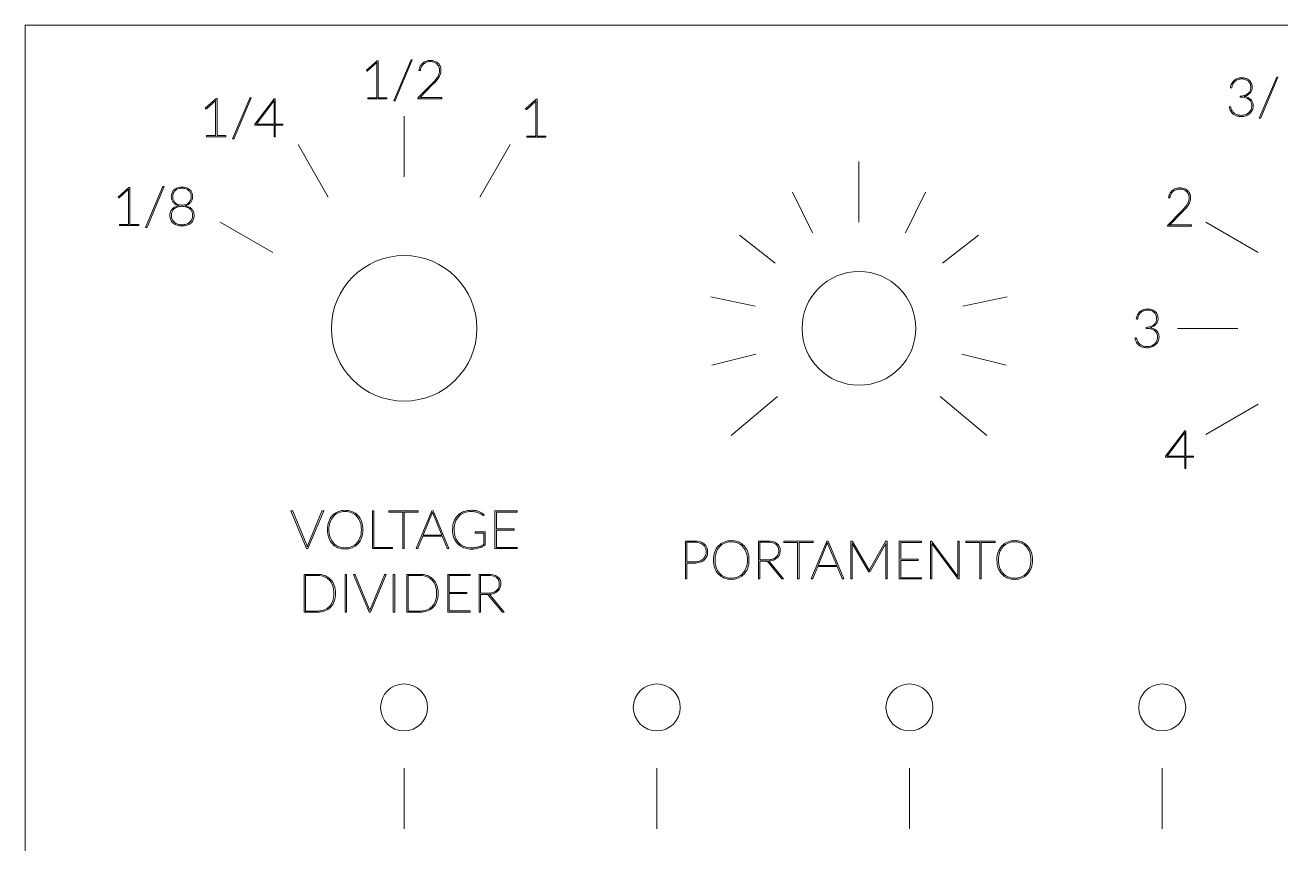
# Model space of a CAD drawing. Header units: millimetres. Extents: x 0 to 300, y 0 to 120.
# Drawn here: x 0 to 82.8, y 66 to 120 of the extents above; entities that cross this region are included whole.
import ezdxf

# ---------------------------------------------------------------- set-up
doc = ezdxf.new("R2010")
doc.units = ezdxf.units.MM
for name, color, linetype, lineweight, true_color in [('ext', 1, 'Continuous', 0, 0xff0000), ('gravures', 30, 'Continuous', 0, 0xff7f00), ('int', 3, 'Continuous', 0, 0x00ff00), ('txt', 51, 'Continuous', 0, 0xffffb5)]:
    doc.layers.add(name, color=color, linetype=linetype, lineweight=lineweight, true_color=true_color)

msp = doc.modelspace()

# ---------------------------------------------------------------- linework, layer by layer
at = {"layer": 'ext'}
for p, q in [((0, 0), (0, 120)), ((0, 120), (300, 120))]:
    msp.add_line(p, q, dxfattribs=at)
at = {"layer": 'gravures'}
for p, q in [((25, 110), (25, 114)), ((20, 108.66), (18, 112.124)), ((30, 108.66), (32, 112.124)), ((55, 107), (55, 111)), ((51.931, 106.292), (50.616, 108.988)), ((58.069, 106.292), (59.384, 108.988)), ((16.34, 105), (12.876, 107)), ((81.34, 105), (77.876, 107)), ((49.484, 104.31), (47.12, 106.157)), ((60.516, 104.31), (62.88, 106.157)), ((48.153, 101.455), (45.219, 102.079)), ((61.847, 101.455), (64.781, 102.079)), ((80, 100), (76, 100)), ((48.208, 98.307), (45.297, 97.581)), ((61.792, 98.307), (64.703, 97.581)), ((49.638, 95.5), (46.574, 92.929)), ((60.362, 95.5), (63.426, 92.929)), ((81.34, 95), (77.876, 93)), ((25, 67), (25, 71)), ((41.667, 67), (41.667, 71)), ((58.333, 67), (58.333, 71)), ((75, 67), (75, 71))]:
    msp.add_line(p, q, dxfattribs=at)
at = {"layer": 'int'}
for centre, radius in [((25, 100), 4.8), ((55, 100), 3.75), ((25, 75), 1.55), ((41.667, 75), 1.55), ((58.333, 75), 1.55), ((75, 75), 1.55)]:
    msp.add_circle(centre, radius, dxfattribs=at)
at = {"layer": 'txt'}
for p, q in [((22.507, 117.02), (23.219, 117.655)), ((23.219, 117.655), (23.286, 117.655)), ((23.286, 117.655), (23.286, 115.215)), ((24.316, 115), (25.439, 117.675)), ((25.539, 117.714), (24.415, 115.039)), ((25.5, 117.714), (25.539, 117.714)), ((22.534, 116.985), (22.507, 117.02)), ((23.199, 117.529), (22.591, 116.981)), ((23.194, 115.215), (23.194, 117.417)), ((26.022, 117.006), (25.978, 117.011)), ((25.932, 115.222), (26.813, 116.115)), ((26.88, 116.074), (26.037, 115.212)), ((81.406, 113.856), (82.53, 116.531)), ((82.63, 116.57), (81.506, 113.896)), ((82.59, 116.57), (82.63, 116.57)), ((11.881, 114.519), (12.592, 115.155)), ((12.592, 115.155), (12.66, 115.155)), ((12.66, 115.155), (12.66, 112.715)), ((13.69, 112.5), (14.813, 115.174)), ((14.913, 115.213), (13.789, 112.539)), ((14.874, 115.213), (14.913, 115.213)), ((15.147, 113.462), (16.426, 115.146)), ((16.426, 115.146), (16.5, 115.146)), ((16.5, 115.146), (16.5, 113.467)), ((22.6, 115.215), (23.194, 115.215)), ((22.6, 115.142), (22.6, 115.215)), ((23.86, 115.142), (22.6, 115.142)), ((23.286, 115.215), (23.86, 115.215)), ((23.86, 115.215), (23.86, 115.142)), ((25.91, 115.142), (25.91, 115.176)), ((27.493, 115.142), (25.91, 115.142)), ((26.252, 115.23), (27.459, 115.23)), ((27.493, 115.196), (27.493, 115.142)), ((79.545, 115.862), (79.5, 115.868)), ((80.147, 115.251), (80.147, 115.316)), ((11.908, 114.484), (11.881, 114.519)), ((12.573, 115.028), (11.965, 114.48)), ((12.567, 112.715), (12.567, 114.916)), ((16.422, 115.018), (15.252, 113.467)), ((16.417, 113.467), (16.417, 114.923)), ((24.351, 115), (24.316, 115)), ((33, 114.478), (33.711, 115.113)), ((33.027, 114.442), (33, 114.478)), ((33.692, 114.986), (33.084, 114.438)), ((33.686, 112.673), (33.686, 114.874)), ((33.711, 115.113), (33.779, 115.113)), ((33.779, 115.113), (33.779, 112.673)), ((79.417, 114.603), (79.447, 114.617)), ((81.442, 113.856), (81.406, 113.856)), ((11.974, 112.715), (12.567, 112.715)), ((11.974, 112.642), (11.974, 112.715)), ((12.66, 112.715), (13.234, 112.715)), ((13.234, 112.715), (13.234, 112.642)), ((15.156, 113.419), (15.147, 113.462)), ((16.417, 113.393), (15.199, 113.393)), ((15.252, 113.467), (16.417, 113.467)), ((16.417, 112.642), (16.417, 113.393)), ((16.5, 113.467), (17, 113.467)), ((16.964, 113.393), (16.5, 113.393)), ((16.5, 113.393), (16.5, 112.642)), ((17, 113.467), (17, 113.423)), ((33.093, 112.673), (33.686, 112.673)), ((33.093, 112.6), (33.093, 112.673)), ((33.779, 112.673), (34.353, 112.673)), ((34.353, 112.673), (34.353, 112.6)), ((13.234, 112.642), (11.974, 112.642)), ((13.725, 112.5), (13.69, 112.5)), ((16.5, 112.642), (16.417, 112.642)), ((34.353, 112.6), (33.093, 112.6)), ((9.17, 109.357), (8.046, 106.682)), ((9.131, 109.357), (9.17, 109.357)), ((6.139, 108.663), (6.85, 109.298)), ((6.166, 108.628), (6.139, 108.663)), ((6.83, 109.172), (6.222, 108.624)), ((6.825, 106.858), (6.825, 109.06)), ((6.85, 109.298), (6.918, 109.298)), ((6.918, 109.298), (6.918, 106.858)), ((7.947, 106.643), (9.07, 109.318)), ((75.464, 108.599), (75.42, 108.605)), ((75.374, 106.816), (76.256, 107.709)), ((6.231, 106.858), (6.825, 106.858)), ((6.231, 106.786), (6.231, 106.858)), ((6.918, 106.858), (7.492, 106.858)), ((7.492, 106.858), (7.492, 106.786)), ((76.322, 107.668), (75.479, 106.805)), ((7.492, 106.786), (6.231, 106.786)), ((7.982, 106.643), (7.947, 106.643)), ((75.352, 106.736), (75.352, 106.77)), ((76.935, 106.736), (75.352, 106.736)), ((75.694, 106.823), (76.901, 106.823)), ((76.935, 106.789), (76.935, 106.736)), ((73.334, 100.614), (73.289, 100.619)), ((73.937, 100.002), (73.937, 100.068)), ((73.206, 99.355), (73.236, 99.369)), ((75.217, 91.568), (76.496, 93.252)), ((76.492, 93.124), (75.322, 91.573)), ((76.487, 91.573), (76.487, 93.03)), ((76.496, 93.252), (76.57, 93.252)), ((76.57, 93.252), (76.57, 91.573)), ((75.226, 91.525), (75.217, 91.568)), ((76.487, 91.499), (75.269, 91.499)), ((75.322, 91.573), (76.487, 91.573)), ((76.487, 90.748), (76.487, 91.499)), ((76.57, 91.573), (77.07, 91.573)), ((77.034, 91.499), (76.57, 91.499)), ((76.57, 91.499), (76.57, 90.748)), ((77.07, 91.573), (77.07, 91.529)), ((76.57, 90.748), (76.487, 90.748)), ((17.532, 87.972), (17.609, 87.972)), ((18.571, 85.472), (17.532, 87.972)), ((17.648, 87.942), (18.576, 85.703)), ((18.652, 85.703), (19.579, 87.942)), ((19.696, 87.972), (18.658, 85.472)), ((19.622, 87.972), (19.696, 87.972)), ((22.905, 85.472), (22.905, 87.972)), ((22.905, 87.972), (23.003, 87.972)), ((23.003, 87.972), (23.003, 85.557)), ((23.983, 87.887), (23.983, 87.972)), ((23.983, 87.972), (25.918, 87.972)), ((24.904, 87.887), (23.983, 87.887)), ((24.904, 85.472), (24.904, 87.887)), ((25.918, 87.887), (25.002, 87.887)), ((25.002, 87.887), (25.002, 85.472)), ((25.788, 85.472), (26.822, 87.972)), ((25.918, 87.972), (25.918, 87.887)), ((26.822, 87.972), (26.917, 87.972)), ((26.917, 87.972), (27.952, 85.472)), ((30.988, 85.472), (30.988, 87.972)), ((30.988, 87.972), (32.464, 87.972)), ((32.464, 87.888), (31.086, 87.888)), ((31.086, 87.888), (31.086, 86.78)), ((32.464, 87.972), (32.464, 87.888)), ((26.831, 87.76), (26.259, 86.368)), ((27.478, 86.368), (26.906, 87.76)), ((30.281, 87.708), (30.256, 87.671)), ((26.227, 86.293), (25.901, 85.502)), ((27.511, 86.293), (26.227, 86.293)), ((26.259, 86.368), (27.478, 86.368)), ((27.836, 85.502), (27.511, 86.293)), ((29.694, 86.521), (29.694, 86.571)), ((29.694, 86.571), (30.343, 86.571)), ((30.252, 86.492), (29.724, 86.492)), ((30.252, 85.756), (30.252, 86.492)), ((30.343, 86.571), (30.343, 85.717)), ((31.086, 86.78), (32.247, 86.78)), ((32.247, 86.699), (31.086, 86.699)), ((31.086, 86.699), (31.086, 85.556)), ((32.247, 86.78), (32.247, 86.699)), ((18.658, 85.472), (18.571, 85.472)), ((24.242, 85.472), (22.905, 85.472)), ((23.003, 85.557), (24.242, 85.557)), ((24.242, 85.557), (24.242, 85.472)), ((25.002, 85.472), (24.904, 85.472)), ((25.86, 85.472), (25.788, 85.472)), ((27.952, 85.472), (27.875, 85.472)), ((32.464, 85.472), (30.988, 85.472)), ((31.086, 85.556), (32.468, 85.556)), ((32.468, 85.556), (32.464, 85.472)), ((43.559, 83.472), (43.559, 85.972)), ((43.559, 85.972), (44.156, 85.972)), ((44.156, 85.894), (43.656, 85.894)), ((43.656, 85.894), (43.656, 84.597)), ((48.372, 83.472), (48.372, 85.972)), ((48.372, 85.972), (48.975, 85.972)), ((48.975, 85.894), (48.469, 85.894)), ((48.469, 85.894), (48.469, 84.724)), ((50.034, 85.887), (50.034, 85.972)), ((50.034, 85.972), (51.969, 85.972)), ((50.955, 85.887), (50.034, 85.887)), ((50.955, 83.472), (50.955, 85.887)), ((51.969, 85.887), (51.053, 85.887)), ((51.053, 85.887), (51.053, 83.472)), ((51.839, 83.472), (52.873, 85.972)), ((51.969, 85.972), (51.969, 85.887)), ((52.882, 85.76), (52.31, 84.368)), ((52.873, 85.972), (52.968, 85.972)), ((53.53, 84.368), (52.957, 85.76)), ((52.968, 85.972), (54.003, 83.472)), ((54.463, 83.472), (54.463, 85.972)), ((54.463, 85.972), (54.522, 85.972)), ((55.626, 83.975), (54.545, 85.817)), ((54.548, 85.759), (54.548, 83.472)), ((54.564, 85.949), (55.649, 84.107)), ((55.71, 84.108), (56.761, 85.947)), ((56.78, 85.813), (55.731, 83.975)), ((56.778, 85.759), (56.778, 85.785)), ((56.778, 83.472), (56.778, 85.759)), ((56.804, 85.972), (56.864, 85.972)), ((56.864, 85.972), (56.864, 83.472)), ((57.656, 83.472), (57.656, 85.972)), ((57.656, 85.972), (59.132, 85.972)), ((59.132, 85.888), (57.754, 85.888)), ((57.754, 85.888), (57.754, 84.78)), ((59.132, 85.972), (59.132, 85.888)), ((59.724, 83.472), (59.724, 85.972)), ((59.724, 85.972), (59.769, 85.972)), ((61.522, 83.493), (59.806, 85.812)), ((59.809, 85.748), (59.809, 83.472)), ((59.811, 85.949), (61.518, 83.639)), ((61.516, 83.701), (61.516, 85.972)), ((61.516, 85.972), (61.602, 85.972)), ((61.602, 85.972), (61.602, 83.472)), ((62.05, 85.887), (62.05, 85.972)), ((62.05, 85.972), (63.984, 85.972)), ((62.971, 85.887), (62.05, 85.887)), ((62.971, 83.472), (62.971, 85.887)), ((63.984, 85.887), (63.068, 85.887)), ((63.068, 85.887), (63.068, 83.472)), ((63.984, 85.972), (63.984, 85.887)), ((43.656, 84.597), (44.156, 84.597)), ((43.656, 84.517), (43.656, 83.472)), ((44.156, 84.517), (43.656, 84.517)), ((48.469, 84.724), (48.946, 84.724)), ((48.469, 84.649), (48.469, 83.472)), ((48.834, 84.649), (48.469, 84.649)), ((49.887, 83.502), (49.005, 84.581)), ((49.101, 84.601), (50.031, 83.472)), ((57.754, 84.78), (58.915, 84.78)), ((58.915, 84.699), (57.754, 84.699)), ((57.754, 84.699), (57.754, 83.556)), ((58.915, 84.78), (58.915, 84.699)), ((18.399, 81.276), (18.399, 83.776)), ((18.399, 83.776), (19.301, 83.776)), ((19.301, 83.696), (18.497, 83.696)), ((18.497, 83.696), (18.497, 81.356)), ((21.1, 81.276), (21.1, 83.776)), ((21.1, 83.776), (21.198, 83.776)), ((21.198, 83.776), (21.198, 81.276)), ((21.659, 83.776), (21.735, 83.776)), ((22.697, 81.276), (21.659, 83.776)), ((21.774, 83.746), (22.702, 81.507)), ((22.778, 81.507), (23.705, 83.746)), ((23.822, 83.776), (22.784, 81.276)), ((23.748, 83.776), (23.822, 83.776)), ((24.283, 81.276), (24.283, 83.776)), ((24.283, 83.776), (24.38, 83.776)), ((24.38, 83.776), (24.38, 81.276)), ((25.173, 81.276), (25.173, 83.776)), ((25.173, 83.776), (26.075, 83.776)), ((26.075, 83.696), (25.271, 83.696)), ((25.271, 83.696), (25.271, 81.356)), ((27.874, 81.276), (27.874, 83.776)), ((27.874, 83.776), (29.35, 83.776)), ((29.35, 83.692), (27.972, 83.692)), ((27.972, 83.692), (27.972, 82.584)), ((29.35, 83.776), (29.35, 83.692)), ((29.942, 81.276), (29.942, 83.776)), ((29.942, 83.776), (30.544, 83.776)), ((30.544, 83.698), (30.039, 83.698)), ((30.039, 83.698), (30.039, 82.528)), ((52.278, 84.293), (51.952, 83.502)), ((53.562, 84.293), (52.278, 84.293)), ((52.31, 84.368), (53.53, 84.368)), ((53.887, 83.502), (53.562, 84.293)), ((55.649, 84.107), (55.679, 84.041)), ((55.688, 83.945), (55.67, 83.945)), ((61.516, 83.671), (61.516, 83.701)), ((43.656, 83.472), (43.559, 83.472)), ((48.469, 83.472), (48.372, 83.472)), ((50.031, 83.472), (49.951, 83.472)), ((51.053, 83.472), (50.955, 83.472)), ((51.912, 83.472), (51.839, 83.472)), ((54.003, 83.472), (53.926, 83.472)), ((54.548, 83.472), (54.463, 83.472)), ((56.864, 83.472), (56.778, 83.472)), ((59.132, 83.472), (57.656, 83.472)), ((57.754, 83.556), (59.136, 83.556)), ((59.136, 83.556), (59.132, 83.472)), ((59.809, 83.472), (59.724, 83.472)), ((61.602, 83.472), (61.561, 83.472)), ((63.068, 83.472), (62.971, 83.472)), ((27.972, 82.584), (29.133, 82.584)), ((29.133, 82.503), (27.972, 82.503)), ((27.972, 82.503), (27.972, 81.36)), ((29.133, 82.584), (29.133, 82.503)), ((30.039, 82.528), (30.516, 82.528)), ((30.039, 82.453), (30.039, 81.276)), ((30.404, 82.453), (30.039, 82.453)), ((31.457, 81.306), (30.575, 82.385)), ((30.67, 82.405), (31.601, 81.276)), ((19.301, 81.276), (18.399, 81.276)), ((18.497, 81.356), (19.301, 81.356)), ((21.198, 81.276), (21.1, 81.276)), ((22.784, 81.276), (22.697, 81.276)), ((24.38, 81.276), (24.283, 81.276)), ((26.075, 81.276), (25.173, 81.276)), ((25.271, 81.356), (26.075, 81.356)), ((29.35, 81.276), (27.874, 81.276)), ((27.972, 81.36), (29.353, 81.36)), ((29.353, 81.36), (29.35, 81.276)), ((30.039, 81.276), (29.942, 81.276)), ((31.601, 81.276), (31.52, 81.276))]:
    msp.add_line(p, q, dxfattribs=at)
for centre, radius, start, end in [((25.498, 117.65), 0.064, 88.51459, 157.1425), ((26.675, 116.975), 0.689, 109.11702, 130.93791), ((26.72, 116.838), 0.832, 89.42542, 108.97759), ((26.731, 116.788), 0.882, 72.91376, 90.15466), ((26.803, 117.013), 0.646, 50.49167, 73.18171), ((22.568, 117.012), 0.0434, 219.45133, 260.87759), ((22.566, 117.003), 0.0335, 261.89538, 319.37971), ((24.4, 117.414), 1.206, 174.53526, 179.85983), ((26.816, 116.907), 0.845, 153.1851, 172.88889), ((26.03, 117.051), 0.0461, 260.34927, 354.58552), ((26.684, 116.971), 0.697, 131.30518, 152.98981), ((26.791, 116.927), 0.725, 151.92308, 170.47908), ((26.677, 116.987), 0.596, 130.48064, 151.86741), ((26.698, 116.959), 0.631, 109.81768, 130.25565), ((26.717, 116.898), 0.695, 89.33508, 109.57446), ((26.727, 116.83), 0.763, 72.86453, 90.15614), ((26.791, 117.032), 0.551, 49.86651, 73.06599), ((26.803, 117.053), 0.527, 24.40625, 49.4122), ((26.837, 117.064), 0.585, 24.3879, 49.95774), ((26.719, 117.023), 0.616, 358.54262, 23.68346), ((26.619, 117.003), 0.716, 340.53695, 0.41912), ((26.737, 117.026), 0.692, 358.62911, 23.80135), ((26.66, 117.003), 0.769, 340.38032, 0.48909), ((22.495, 120.397), 6.082, 315.2446, 318.02856), ((20.276, 122.661), 9.327, 315.0721, 316.92517), ((25.653, 117.561), 1.837, 317.91096, 326.31716), ((25.8, 117.503), 1.769, 316.78045, 325.86245), ((26.321, 117.117), 1.034, 326.26093, 340.04349), ((26.37, 117.115), 1.08, 325.8867, 339.91868), ((80.344, 115.76), 0.851, 153.18361, 172.74205), ((80.208, 115.827), 0.699, 131.36835, 152.99414), ((80.3, 115.782), 0.716, 151.47723, 170.29056), ((80.209, 115.832), 0.612, 130.57811, 151.45487), ((80.196, 115.833), 0.686, 109.07422, 130.98071), ((80.215, 115.819), 0.626, 109.602, 130.27151), ((80.242, 115.693), 0.834, 89.43255, 108.95778), ((80.239, 115.746), 0.703, 89.37785, 109.45658), ((80.25, 115.687), 0.762, 73.05463, 90.22507), ((80.254, 115.633), 0.894, 73.41344, 90.22928), ((80.313, 115.885), 0.554, 50.93793, 73.32171), ((80.332, 115.886), 0.629, 51.01524, 73.66218), ((80.35, 115.941), 0.487, 24.29177, 50.22685), ((80.37, 115.94), 0.564, 25.15479, 50.53963), ((80.253, 115.903), 0.591, 358.5967, 23.74992), ((80.297, 115.915), 0.64, 358.5721, 24.40149), ((82.589, 116.506), 0.064, 88.51459, 157.1425), ((14.872, 115.149), 0.064, 88.51459, 157.1425), ((25.964, 115.177), 0.0537, 152.03812, 180.90525), ((25.988, 115.164), 0.0813, 133.91539, 151.81266), ((26.21, 114.301), 0.927, 94.52899, 100.79196), ((26.249, 113.839), 1.39, 89.87485, 94.61281), ((27.463, 115.2), 0.0299, 351.54055, 97.79708), ((79.554, 115.898), 0.0367, 254.5571, 307.52478), ((79.52, 115.919), 0.0754, 318.18759, 348.16845), ((80.126, 116.368), 1.052, 271.17445, 287.44055), ((80.162, 113.992), 1.259, 74.38643, 90.65306), ((80.24, 116.057), 0.782, 282.17388, 298.12783), ((80.302, 114.438), 0.862, 65.25439, 83.1421), ((80.246, 115.989), 0.654, 287.31218, 309.27715), ((80.324, 114.574), 0.654, 50.83951, 74.33704), ((80.297, 115.959), 0.668, 297.83932, 316.15353), ((80.337, 115.872), 0.507, 309.68686, 335.35815), ((80.398, 114.649), 0.629, 43.943, 65.12811), ((80.359, 115.896), 0.58, 316.40641, 337.47491), ((80.304, 115.882), 0.541, 335.88306, 0.70236), ((80.36, 115.891), 0.577, 337.81001, 0.79484), ((11.942, 114.512), 0.0434, 219.45133, 260.87759), ((11.939, 114.502), 0.0335, 261.89538, 319.37971), ((13.773, 114.913), 1.206, 174.53526, 179.85983), ((17.386, 114.918), 0.969, 174.11861, 179.70608), ((24.351, 115.082), 0.0818, 269.94782, 297.13439), ((24.362, 115.06), 0.0573, 297.73549, 338.95126), ((33.06, 114.47), 0.0434, 219.45133, 260.87759), ((33.058, 114.46), 0.0335, 261.89538, 319.37971), ((34.892, 114.871), 1.206, 174.53526, 179.85983), ((81.002, 114.995), 1.633, 193.88739, 198.96168), ((79.47, 114.547), 0.0745, 80.43423, 108.31529), ((80.237, 114.732), 0.824, 198.92426, 209.86926), ((79.473, 114.579), 0.0419, 11.01154, 77.2576), ((78.293, 114.179), 1.288, 15.68289, 18.49651), ((80.191, 114.706), 0.772, 209.9101, 222.26375), ((80.278, 114.754), 0.778, 196.94275, 205.3025), ((80.239, 114.736), 0.736, 205.39128, 216.79917), ((80.44, 114.726), 0.464, 21.74411, 50.10015), ((80.301, 114.682), 0.61, 315.63579, 338.28118), ((80.315, 114.691), 0.694, 312.07671, 335.13746), ((80.464, 114.718), 0.534, 19.94303, 43.53435), ((80.331, 114.676), 0.581, 337.69167, 359.28441), ((80.295, 114.675), 0.617, 359.48887, 21.18125), ((80.368, 114.668), 0.637, 334.99904, 0.26629), ((80.342, 114.678), 0.663, 359.39591, 19.59215), ((80.041, 114.573), 0.571, 222.52729, 240.6971), ((80.093, 114.628), 0.554, 216.85323, 234.88149), ((80.14, 114.755), 0.778, 240.88249, 256.40651), ((80.162, 114.729), 0.676, 235.00286, 252.45368), ((80.202, 115.027), 1.057, 256.62584, 270.81701), ((80.198, 114.869), 0.82, 253.01368, 271.20292), ((80.231, 114.795), 0.747, 268.76656, 292.74796), ((80.226, 114.842), 0.872, 269.39694, 290.49704), ((80.252, 114.733), 0.682, 293.11173, 315.42371), ((80.258, 114.759), 0.783, 290.42819, 311.81675), ((81.442, 113.938), 0.0818, 269.94782, 297.13439), ((81.452, 113.916), 0.0573, 297.73549, 338.95126), ((15.192, 113.428), 0.0371, 194.02771, 230.39414), ((15.194, 113.442), 0.0496, 238.61934, 275.2295), ((16.971, 113.421), 0.0293, 257.48897, 2.98375), ((13.725, 112.581), 0.0818, 269.94782, 297.13439), ((13.736, 112.559), 0.0573, 297.73549, 338.95126), ((9.129, 109.293), 0.064, 88.51459, 157.1425), ((6.199, 108.655), 0.0434, 219.45133, 260.87759), ((6.197, 108.646), 0.0335, 261.89538, 319.37971), ((8.031, 109.057), 1.206, 174.53526, 179.85983), ((10.271, 108.69), 0.628, 157.45802, 180.36319), ((10.289, 108.681), 0.646, 179.56903, 198.13585), ((10.225, 108.709), 0.579, 133.12866, 157.42281), ((10.307, 108.69), 0.574, 158.01929, 180.55712), ((10.335, 108.684), 0.602, 179.90283, 200.30212), ((10.24, 108.716), 0.501, 133.22465, 157.82318), ((10.27, 108.654), 0.649, 109.70911, 132.72321), ((10.276, 108.671), 0.558, 109.50518, 132.7976), ((10.334, 108.471), 0.843, 89.10403, 109.59933), ((10.335, 108.498), 0.742, 89.09785, 109.36086), ((10.36, 108.47), 0.844, 70.41438, 90.90653), ((10.359, 108.496), 0.743, 70.65472, 90.91408), ((10.419, 108.671), 0.558, 47.2024, 70.49482), ((10.424, 108.654), 0.649, 47.27679, 70.29089), ((10.455, 108.716), 0.501, 22.17682, 46.77535), ((10.469, 108.709), 0.579, 22.57719, 46.87134), ((10.387, 108.69), 0.574, 359.44288, 21.98071), ((10.359, 108.684), 0.602, 339.69788, 0.09717), ((10.424, 108.69), 0.628, 359.63681, 22.54198), ((10.419, 108.681), 0.632, 341.43768, 0.4327), ((76.258, 108.5), 0.845, 153.1851, 172.88889), ((75.472, 108.645), 0.0461, 260.34927, 354.58552), ((76.126, 108.564), 0.697, 131.30518, 152.98981), ((76.233, 108.52), 0.725, 151.92308, 170.47908), ((76.119, 108.581), 0.596, 130.48064, 151.86741), ((76.117, 108.568), 0.689, 109.11702, 130.93791), ((76.14, 108.552), 0.631, 109.81768, 130.25565), ((76.162, 108.432), 0.832, 89.42542, 108.97759), ((76.159, 108.491), 0.695, 89.33508, 109.57446), ((76.169, 108.424), 0.763, 72.86453, 90.15614), ((76.173, 108.382), 0.882, 72.91376, 90.15466), ((76.233, 108.625), 0.551, 49.86651, 73.06599), ((76.245, 108.607), 0.646, 50.49167, 73.18171), ((76.245, 108.647), 0.527, 24.40625, 49.4122), ((76.279, 108.657), 0.585, 24.3879, 49.95774), ((76.161, 108.617), 0.616, 358.54262, 23.68346), ((76.061, 108.596), 0.716, 340.53695, 0.41912), ((76.179, 108.619), 0.692, 358.62911, 23.80135), ((76.102, 108.596), 0.769, 340.38032, 0.48909), ((10.25, 107.447), 0.7, 159.22095, 181.14842), ((10.134, 107.485), 0.577, 135.70547, 158.64804), ((10.193, 108.651), 0.545, 198.30306, 219.18936), ((10.193, 107.478), 0.542, 142.19638, 161.66584), ((10.172, 107.44), 0.636, 114.6801, 135.19852), ((10.175, 107.489), 0.522, 123.11213, 141.84387), ((10.226, 108.682), 0.59, 219.46921, 239.34015), ((10.238, 108.646), 0.497, 200.14317, 224.74241), ((10.274, 108.689), 0.553, 225.2885, 249.12895), ((10.277, 107.334), 0.707, 109.67655, 123.1512), ((10.311, 107.143), 0.965, 100.62392, 114.85112), ((10.302, 108.813), 0.742, 239.43831, 256.88489), ((10.313, 107.231), 0.816, 98.24355, 109.6614), ((10.332, 108.852), 0.726, 249.41715, 271.18758), ((10.352, 106.991), 1.059, 90.27995, 98.472), ((10.362, 108.853), 0.727, 268.80095, 290.5668), ((10.342, 106.988), 1.061, 81.53818, 89.73243), ((10.381, 107.231), 0.816, 70.3386, 81.75645), ((10.392, 108.813), 0.742, 283.11511, 300.56169), ((10.386, 107.159), 0.947, 64.97559, 79.40585), ((10.421, 108.689), 0.553, 290.87105, 314.7115), ((10.418, 107.334), 0.707, 56.8488, 70.32345), ((10.475, 108.672), 0.578, 300.626, 320.85217), ((10.516, 107.435), 0.643, 44.82639, 65.06758), ((10.519, 107.489), 0.522, 38.15613, 56.88787), ((10.456, 108.646), 0.497, 315.25759, 339.85683), ((10.482, 108.662), 0.567, 321.20497, 341.30261), ((10.501, 107.478), 0.542, 18.33416, 37.80362), ((10.553, 107.479), 0.585, 21.69605, 44.35985), ((10.454, 107.447), 0.689, 358.84143, 21.1209), ((71.937, 111.991), 6.082, 315.2446, 318.02856), ((69.718, 114.254), 9.327, 315.0721, 316.92517), ((75.095, 109.155), 1.837, 317.91096, 326.31716), ((75.242, 109.096), 1.769, 316.78045, 325.86245), ((75.764, 108.711), 1.034, 326.26093, 340.04349), ((75.812, 108.709), 1.08, 325.8867, 339.91868), ((10.208, 107.423), 0.657, 179.10481, 204.41589), ((10.156, 107.404), 0.603, 204.84888, 230.59364), ((10.304, 107.446), 0.658, 162.00442, 180.95963), ((10.235, 107.427), 0.588, 179.22784, 204.20447), ((10.195, 107.412), 0.545, 204.4639, 229.74553), ((10.249, 107.527), 0.757, 231.05932, 252.78645), ((10.262, 107.501), 0.657, 230.28536, 252.40857), ((10.337, 107.73), 0.898, 252.26242, 270.62578), ((10.357, 107.731), 0.9, 269.36376, 287.72481), ((10.432, 107.501), 0.657, 287.59143, 309.71464), ((10.445, 107.527), 0.757, 287.21355, 308.94068), ((10.5, 107.412), 0.545, 310.25447, 335.5361), ((10.538, 107.404), 0.603, 309.40636, 335.15112), ((10.46, 107.427), 0.588, 335.79553, 0.77216), ((10.39, 107.446), 0.658, 359.04037, 17.99558), ((10.486, 107.423), 0.657, 335.58411, 0.89519), ((7.982, 106.725), 0.0818, 269.94782, 297.13439), ((7.993, 106.703), 0.0573, 297.73549, 338.95126), ((10.335, 107.799), 1.042, 252.68508, 270.63532), ((10.359, 107.8), 1.043, 269.35573, 287.30389), ((75.406, 106.77), 0.0537, 152.03812, 180.90525), ((75.43, 106.757), 0.0813, 133.91539, 151.81266), ((75.652, 105.895), 0.927, 94.52899, 100.79196), ((75.691, 105.433), 1.39, 89.87485, 94.61281), ((76.905, 106.794), 0.0299, 351.54055, 97.79708), ((73.997, 100.578), 0.699, 131.36835, 152.99414), ((73.985, 100.585), 0.686, 109.07422, 130.98071), ((74.005, 100.571), 0.626, 109.602, 130.27151), ((74.032, 100.444), 0.834, 89.43255, 108.95778), ((74.029, 100.497), 0.703, 89.37785, 109.45658), ((74.039, 100.439), 0.762, 73.05463, 90.22507), ((74.043, 100.385), 0.894, 73.41344, 90.22928), ((74.102, 100.637), 0.554, 50.93793, 73.32171), ((74.122, 100.638), 0.629, 51.01524, 73.66218), ((74.14, 100.692), 0.487, 24.29177, 50.22685), ((74.159, 100.691), 0.564, 25.15479, 50.53963), ((74.134, 100.512), 0.851, 153.18361, 172.74205), ((73.344, 100.649), 0.0367, 254.5571, 307.52478), ((73.31, 100.67), 0.0754, 318.18759, 348.16845), ((74.09, 100.534), 0.716, 151.47723, 170.29056), ((73.998, 100.584), 0.612, 130.57811, 151.45487), ((74.036, 100.74), 0.654, 287.31218, 309.27715), ((74.086, 100.71), 0.668, 297.83932, 316.15353), ((74.126, 100.624), 0.507, 309.68686, 335.35815), ((74.148, 100.647), 0.58, 316.40641, 337.47491), ((74.043, 100.655), 0.591, 358.5967, 23.74992), ((74.093, 100.634), 0.541, 335.88306, 0.70236), ((74.087, 100.667), 0.64, 358.5721, 24.40149), ((74.15, 100.643), 0.577, 337.81001, 0.79484), ((73.915, 101.119), 1.052, 271.17445, 287.44055), ((73.951, 98.743), 1.259, 74.38643, 90.65306), ((74.03, 100.809), 0.782, 282.17388, 298.12783), ((74.092, 99.189), 0.862, 65.25439, 83.1421), ((74.113, 99.326), 0.654, 50.83951, 74.33704), ((74.188, 99.401), 0.629, 43.943, 65.12811), ((74.229, 99.477), 0.464, 21.74411, 50.10015), ((74.254, 99.47), 0.534, 19.94303, 43.53435), ((74.12, 99.428), 0.581, 337.69167, 359.28441), ((74.084, 99.426), 0.617, 359.48887, 21.18125), ((74.157, 99.419), 0.637, 334.99904, 0.26629), ((74.131, 99.429), 0.663, 359.39591, 19.59215), ((74.792, 99.747), 1.633, 193.88739, 198.96168), ((73.26, 99.298), 0.0745, 80.43423, 108.31529), ((74.027, 99.483), 0.824, 198.92426, 209.86926), ((73.263, 99.331), 0.0419, 11.01154, 77.2576), ((72.082, 98.93), 1.288, 15.68289, 18.49651), ((73.981, 99.458), 0.772, 209.9101, 222.26375), ((74.067, 99.505), 0.778, 196.94275, 205.3025), ((74.028, 99.488), 0.736, 205.39128, 216.79917), ((73.83, 99.324), 0.571, 222.52729, 240.6971), ((73.882, 99.38), 0.554, 216.85323, 234.88149), ((73.929, 99.506), 0.778, 240.88249, 256.40651), ((73.951, 99.48), 0.676, 235.00286, 252.45368), ((73.987, 99.62), 0.82, 253.01368, 271.20292), ((73.991, 99.779), 1.057, 256.62584, 270.81701), ((74.02, 99.546), 0.747, 268.76656, 292.74796), ((74.015, 99.594), 0.872, 269.39694, 290.49704), ((74.042, 99.485), 0.682, 293.11173, 315.42371), ((74.047, 99.511), 0.783, 290.42819, 311.81675), ((74.091, 99.433), 0.61, 315.63579, 338.28118), ((74.105, 99.442), 0.694, 312.07671, 335.13746), ((77.456, 93.025), 0.969, 174.11861, 179.70608), ((75.262, 91.534), 0.0371, 194.02771, 230.39414), ((75.264, 91.548), 0.0496, 238.61934, 275.2295), ((77.041, 91.527), 0.0293, 257.48897, 2.98375), ((17.611, 87.934), 0.0378, 11.56269, 93.24477), ((19.617, 87.932), 0.0396, 83.97708, 166.49937), ((21.042, 86.929), 1.061, 112.52244, 137.02528), ((21.036, 86.963), 0.943, 112.36083, 137.62766), ((21.094, 86.793), 1.207, 89.3339, 112.34574), ((21.095, 86.806), 1.111, 89.34723, 112.13056), ((21.124, 86.773), 1.227, 67.95362, 90.74173), ((21.122, 86.796), 1.121, 67.9658, 90.71702), ((21.185, 86.965), 0.941, 42.3415, 67.67001), ((21.185, 86.938), 1.051, 42.95755, 67.67106), ((28.5, 87.16), 1.773, 158.50886, 160.23138), ((26.289, 88.028), 0.602, 338.74347, 344.26434), ((27.529, 88.06), 0.688, 196.4438, 201.28033), ((25.237, 87.16), 1.773, 19.76862, 21.49114), ((29.309, 86.896), 1.086, 110.85766, 135.73843), ((29.312, 86.917), 0.982, 110.73107, 136.02715), ((29.417, 86.593), 1.407, 89.13795, 110.57532), ((29.417, 86.621), 1.296, 89.17322, 110.48223), ((29.462, 86.61), 1.307, 75.89826, 91.12828), ((29.448, 86.24), 1.76, 81.88291, 90.32787), ((29.535, 86.854), 1.14, 70.44218, 81.82202), ((29.478, 86.709), 1.207, 63.71653, 75.48937), ((29.563, 86.946), 1.044, 58.57775, 70.23178), ((29.438, 86.748), 1.278, 48.71379, 58.39862), ((21.487, 86.743), 1.548, 160.87184, 180.78212), ((21.122, 86.869), 1.161, 137.55296, 160.83941), ((21.522, 86.744), 1.482, 161.1836, 180.87345), ((21.155, 86.867), 1.096, 138.14343, 161.08455), ((21.079, 86.881), 1.076, 18.50413, 41.82322), ((21.098, 86.871), 1.161, 19.14089, 42.44225), ((20.664, 86.744), 1.513, 359.13733, 18.41219), ((20.726, 86.743), 1.554, 359.1983, 19.08783), ((29.727, 86.744), 1.53, 160.64812, 180.82605), ((29.348, 86.873), 1.13, 136.29031, 160.45743), ((29.762, 86.744), 1.466, 160.95946, 180.8792), ((29.371, 86.876), 1.053, 136.67446, 160.79496), ((29.691, 87.137), 0.729, 50.97378, 63.85243), ((30.318, 87.871), 0.237, 225.12229, 244.45603), ((30.227, 87.688), 0.0334, 248.93879, 329.2482), ((21.486, 86.7), 1.546, 179.18831, 199.13772), ((21.121, 86.575), 1.16, 199.21507, 222.49067), ((21.52, 86.699), 1.481, 179.13255, 198.82421), ((21.138, 86.57), 1.077, 198.86829, 222.13869), ((21.096, 86.556), 1.058, 317.89502, 341.5437), ((21.099, 86.575), 1.16, 317.50933, 340.78493), ((20.665, 86.699), 1.512, 341.58015, 0.85681), ((20.734, 86.7), 1.546, 340.86228, 0.81169), ((29.721, 86.7), 1.525, 179.19659, 199.47398), ((29.328, 86.564), 1.108, 199.61584, 224.3599), ((29.763, 86.701), 1.467, 179.17859, 199.03174), ((29.366, 86.566), 1.047, 199.14554, 223.55511), ((29.721, 86.522), 0.0273, 181.4662, 227.93866), ((29.724, 86.521), 0.0289, 223.53883, 270.32035), ((16.805, 85.048), 1.888, 18.42766, 20.29032), ((16.717, 85.019), 1.981, 16.62356, 18.42758), ((19.88, 85.25), 1.309, 159.73287, 165.12461), ((21.029, 86.503), 1.045, 222.99271, 247.82838), ((21.039, 86.494), 0.953, 222.74292, 247.67034), ((21.094, 86.673), 1.226, 248.02073, 270.66557), ((21.095, 86.641), 1.111, 247.86944, 270.65277), ((21.122, 86.651), 1.121, 269.28298, 292.0342), ((21.124, 86.681), 1.234, 269.25905, 291.90922), ((21.182, 86.492), 0.951, 292.29888, 317.28786), ((21.19, 86.504), 1.045, 292.19522, 317.01203), ((25.864, 85.51), 0.0383, 265.19314, 347.83822), ((27.876, 85.513), 0.0415, 195.84684, 268.96061), ((29.322, 86.576), 1.112, 225.01212, 249.63953), ((29.319, 86.538), 0.994, 224.25537, 249.64527), ((29.441, 86.911), 1.468, 249.83842, 270.85145), ((29.44, 86.882), 1.359, 249.90159, 270.89075), ((29.469, 87.05), 1.526, 269.7185, 278.32014), ((29.485, 86.913), 1.47, 269.14879, 288.24917), ((29.5, 86.82), 1.294, 278.43859, 287.54247), ((29.457, 86.941), 1.423, 287.7047, 295.6446), ((29.4, 87.098), 1.673, 289.01909, 304.33592), ((29.169, 87.531), 2.079, 295.75661, 301.39432), ((44.225, 84.986), 0.988, 54.48997, 94.00188), ((44.221, 85.043), 0.853, 53.44194, 94.34166), ((44.316, 85.287), 0.604, 356.14088, 46.93154), ((44.355, 85.295), 0.665, 355.79395, 48.14947), ((46.588, 84.869), 1.161, 137.55296, 160.83941), ((46.622, 84.867), 1.096, 138.14343, 161.08455), ((46.508, 84.929), 1.061, 112.52244, 137.02528), ((46.502, 84.963), 0.943, 112.36083, 137.62766), ((46.56, 84.793), 1.207, 89.3339, 112.34574), ((46.562, 84.806), 1.111, 89.34723, 112.13056), ((46.59, 84.773), 1.227, 67.95362, 90.74173), ((46.588, 84.796), 1.121, 67.9658, 90.71702), ((46.652, 84.965), 0.941, 42.3415, 67.67001), ((46.652, 84.938), 1.051, 42.95755, 67.67106), ((46.545, 84.881), 1.076, 18.50413, 41.82322), ((46.564, 84.871), 1.161, 19.14089, 42.44225), ((49.043, 84.952), 1.023, 57.45543, 93.84195), ((49.033, 84.979), 0.917, 58.05791, 93.67571), ((49.216, 85.368), 0.492, 355.52955, 52.1418), ((49.246, 85.374), 0.561, 355.90819, 51.69565), ((49.119, 85.32), 0.588, 335.59904, 0.92824), ((49.165, 85.325), 0.64, 336.02302, 0.78031), ((54.551, 85.16), 1.773, 158.50886, 160.23138), ((52.34, 86.028), 0.602, 338.74347, 344.26434), ((53.58, 86.06), 0.688, 196.4438, 201.28033), ((51.288, 85.16), 1.773, 19.76862, 21.49114), ((54.523, 85.914), 0.058, 67.20464, 91.77931), ((54.208, 85.77), 0.34, 2.90149, 7.83399), ((54.524, 85.927), 0.0455, 27.99616, 61.39754), ((53.986, 85.758), 0.562, 0.05196, 3.02358), ((56.804, 85.922), 0.05, 90, 150.23151), ((57.035, 85.785), 0.257, 173.66957, 180.01454), ((59.77, 85.92), 0.0516, 65.79834, 92.14259), ((59.76, 85.915), 0.0615, 33.79425, 59.14335), ((59.231, 85.748), 0.578, 2.94355, 6.30959), ((59.194, 85.747), 0.616, 0.06672, 2.88983), ((65.284, 84.869), 1.161, 137.55296, 160.83941), ((65.317, 84.867), 1.096, 138.14343, 161.08455), ((65.203, 84.929), 1.061, 112.52244, 137.02528), ((65.197, 84.963), 0.943, 112.36083, 137.62766), ((65.256, 84.793), 1.207, 89.3339, 112.34574), ((65.257, 84.806), 1.111, 89.34723, 112.13056), ((65.286, 84.773), 1.227, 67.95362, 90.74173), ((65.284, 84.796), 1.121, 67.9658, 90.71702), ((65.347, 84.965), 0.941, 42.3415, 67.67001), ((65.347, 84.938), 1.051, 42.95755, 67.67106), ((65.24, 84.881), 1.076, 18.50413, 41.82322), ((65.259, 84.871), 1.161, 19.14089, 42.44225), ((44.17, 85.546), 0.949, 269.18635, 288.68271), ((44.169, 85.608), 1.09, 269.30498, 288.15393), ((44.242, 85.331), 0.722, 288.67162, 310.73765), ((44.253, 85.357), 0.826, 288.07411, 309.84661), ((44.321, 85.232), 0.596, 311.18708, 336.01826), ((44.354, 85.229), 0.663, 310.20679, 335.48116), ((44.298, 85.242), 0.621, 336.09914, 0.42372), ((44.324, 85.239), 0.695, 335.71751, 0.57467), ((46.953, 84.743), 1.548, 160.87184, 180.78212), ((46.952, 84.7), 1.546, 179.18831, 199.13772), ((46.988, 84.744), 1.482, 161.1836, 180.87345), ((46.987, 84.699), 1.481, 179.13255, 198.82421), ((46.13, 84.744), 1.513, 359.13733, 18.41219), ((46.131, 84.699), 1.512, 341.58015, 0.85681), ((46.192, 84.743), 1.554, 359.1983, 19.08783), ((46.2, 84.7), 1.546, 340.86228, 0.81169), ((48.839, 84.172), 0.477, 83.00431, 90.59661), ((48.877, 84.476), 0.171, 67.69903, 83.16199), ((48.886, 84.504), 0.141, 50.69386, 66.79596), ((48.96, 85.839), 1.116, 269.26789, 285.76402), ((48.867, 84.484), 0.169, 35.03352, 49.86069), ((48.981, 85.772), 1.119, 272.9378, 289.42173), ((48.921, 84.455), 0.232, 39.04254, 59.45877), ((49.076, 85.436), 0.696, 285.60298, 307.86284), ((49.108, 85.421), 0.746, 289.19014, 310.76779), ((49.175, 85.302), 0.53, 308.32992, 334.91105), ((49.188, 85.319), 0.617, 311.2873, 335.61134), ((65.649, 84.743), 1.548, 160.87184, 180.78212), ((65.648, 84.7), 1.546, 179.18831, 199.13772), ((65.683, 84.744), 1.482, 161.1836, 180.87345), ((65.682, 84.699), 1.481, 179.13255, 198.82421), ((64.825, 84.744), 1.513, 359.13733, 18.41219), ((64.826, 84.699), 1.512, 341.58015, 0.85681), ((64.887, 84.743), 1.554, 359.1983, 19.08783), ((64.895, 84.7), 1.546, 340.86228, 0.81169), ((19.316, 82.499), 1.277, 68.93076, 90.6924), ((19.315, 82.535), 1.161, 68.83023, 90.67857), ((19.4, 82.726), 1.035, 43.94901, 68.74081), ((21.737, 83.738), 0.0378, 11.56269, 93.24477), ((23.743, 83.737), 0.0396, 83.97708, 166.49937), ((26.09, 82.499), 1.277, 68.93076, 90.6924), ((26.088, 82.535), 1.161, 68.83023, 90.67857), ((26.174, 82.726), 1.035, 43.94901, 68.74081), ((30.613, 82.756), 1.023, 57.45543, 93.84195), ((30.603, 82.783), 0.917, 58.05791, 93.67571), ((46.587, 84.575), 1.16, 199.21507, 222.49067), ((46.604, 84.57), 1.077, 198.86829, 222.13869), ((46.496, 84.503), 1.045, 222.99271, 247.82838), ((46.505, 84.494), 0.953, 222.74292, 247.67034), ((46.648, 84.492), 0.951, 292.29888, 317.28786), ((46.656, 84.504), 1.045, 292.19522, 317.01203), ((46.562, 84.556), 1.058, 317.89502, 341.5437), ((46.565, 84.575), 1.16, 317.50933, 340.78493), ((55.673, 83.996), 0.0514, 204.40248, 267.5243), ((54.81, 84.443), 0.958, 335.15311, 337.30219), ((55.685, 83.995), 0.0503, 273.98089, 336.49556), ((56.22, 83.852), 0.572, 153.34332, 157.18807), ((61.847, 83.671), 0.33, 180.00497, 185.58044), ((65.282, 84.575), 1.16, 199.21507, 222.49067), ((65.299, 84.57), 1.077, 198.86829, 222.13869), ((65.191, 84.503), 1.045, 222.99271, 247.82838), ((65.201, 84.494), 0.953, 222.74292, 247.67034), ((65.344, 84.492), 0.951, 292.29888, 317.28786), ((65.351, 84.504), 1.045, 292.19522, 317.01203), ((65.258, 84.556), 1.058, 317.89502, 341.5437), ((65.26, 84.575), 1.16, 317.50933, 340.78493), ((19.393, 82.747), 0.935, 43.45733, 68.62827), ((19.321, 82.694), 1.024, 18.73157, 42.80891), ((19.337, 82.68), 1.113, 19.47073, 43.3584), ((18.886, 82.55), 1.482, 359.06203, 18.60986), ((18.955, 82.549), 1.516, 359.10578, 19.33425), ((26.167, 82.747), 0.935, 43.45733, 68.62827), ((26.094, 82.694), 1.024, 18.73157, 42.80891), ((26.11, 82.68), 1.113, 19.47073, 43.3584), ((25.66, 82.55), 1.482, 359.06203, 18.60986), ((25.729, 82.549), 1.516, 359.10578, 19.33425), ((30.745, 83.106), 0.53, 308.32992, 334.91105), ((30.786, 83.172), 0.492, 355.52955, 52.1418), ((30.816, 83.178), 0.561, 355.90819, 51.69565), ((30.758, 83.124), 0.617, 311.2873, 335.61134), ((30.689, 83.124), 0.588, 335.59904, 0.92824), ((30.735, 83.129), 0.64, 336.02302, 0.78031), ((46.56, 84.673), 1.226, 248.02073, 270.66557), ((46.562, 84.641), 1.111, 247.86944, 270.65277), ((46.588, 84.651), 1.121, 269.28298, 292.0342), ((46.59, 84.681), 1.234, 269.25905, 291.90922), ((49.941, 83.536), 0.0645, 212.27093, 246.84391), ((49.949, 83.576), 0.104, 251.67246, 270.9812), ((51.915, 83.51), 0.0383, 265.19314, 347.83822), ((53.927, 83.513), 0.0415, 195.84684, 268.96061), ((61.561, 83.519), 0.0475, 213.15382, 269.22459), ((65.256, 84.673), 1.226, 248.02073, 270.66557), ((65.257, 84.641), 1.111, 247.86944, 270.65277), ((65.284, 84.651), 1.121, 269.28298, 292.0342), ((65.286, 84.681), 1.234, 269.25905, 291.90922), ((19.319, 82.359), 1.026, 317.22344, 341.26293), ((18.887, 82.502), 1.481, 341.3823, 0.93211), ((18.957, 82.502), 1.515, 340.65812, 0.88835), ((26.092, 82.359), 1.026, 317.22344, 341.26293), ((25.661, 82.502), 1.481, 341.3823, 0.93211), ((25.73, 82.502), 1.515, 340.65812, 0.88835), ((30.409, 81.976), 0.477, 83.00431, 90.59661), ((30.447, 82.28), 0.171, 67.69903, 83.16199), ((30.456, 82.308), 0.141, 50.69386, 66.79596), ((30.53, 83.643), 1.116, 269.26789, 285.76402), ((30.437, 82.289), 0.169, 35.03352, 49.86069), ((30.551, 83.576), 1.119, 272.9378, 289.42173), ((30.491, 82.259), 0.232, 39.04254, 59.45877), ((30.646, 83.24), 0.696, 285.60298, 307.86284), ((30.678, 83.225), 0.746, 289.19014, 310.76779), ((19.315, 82.517), 1.161, 269.32143, 291.16977), ((19.316, 82.553), 1.277, 269.3076, 291.06924), ((19.394, 82.303), 0.934, 291.37505, 316.58499), ((19.4, 82.326), 1.035, 291.25919, 316.05099), ((19.337, 82.372), 1.113, 316.6416, 340.52927), ((20.931, 80.852), 1.888, 18.42766, 20.29032), ((20.843, 80.823), 1.981, 16.62356, 18.42758), ((24.006, 81.054), 1.309, 159.73287, 165.12461), ((26.088, 82.517), 1.161, 269.32143, 291.16977), ((26.09, 82.553), 1.277, 269.3076, 291.06924), ((26.167, 82.303), 0.934, 291.37505, 316.58499), ((26.174, 82.326), 1.035, 291.25919, 316.05099), ((26.11, 82.372), 1.113, 316.6416, 340.52927), ((31.511, 81.34), 0.0645, 212.27093, 246.84391), ((31.519, 81.38), 0.104, 251.67246, 270.9812)]:
    msp.add_arc(centre, radius, start, end, dxfattribs=at)

doc.saveas('drawing.dxf')
